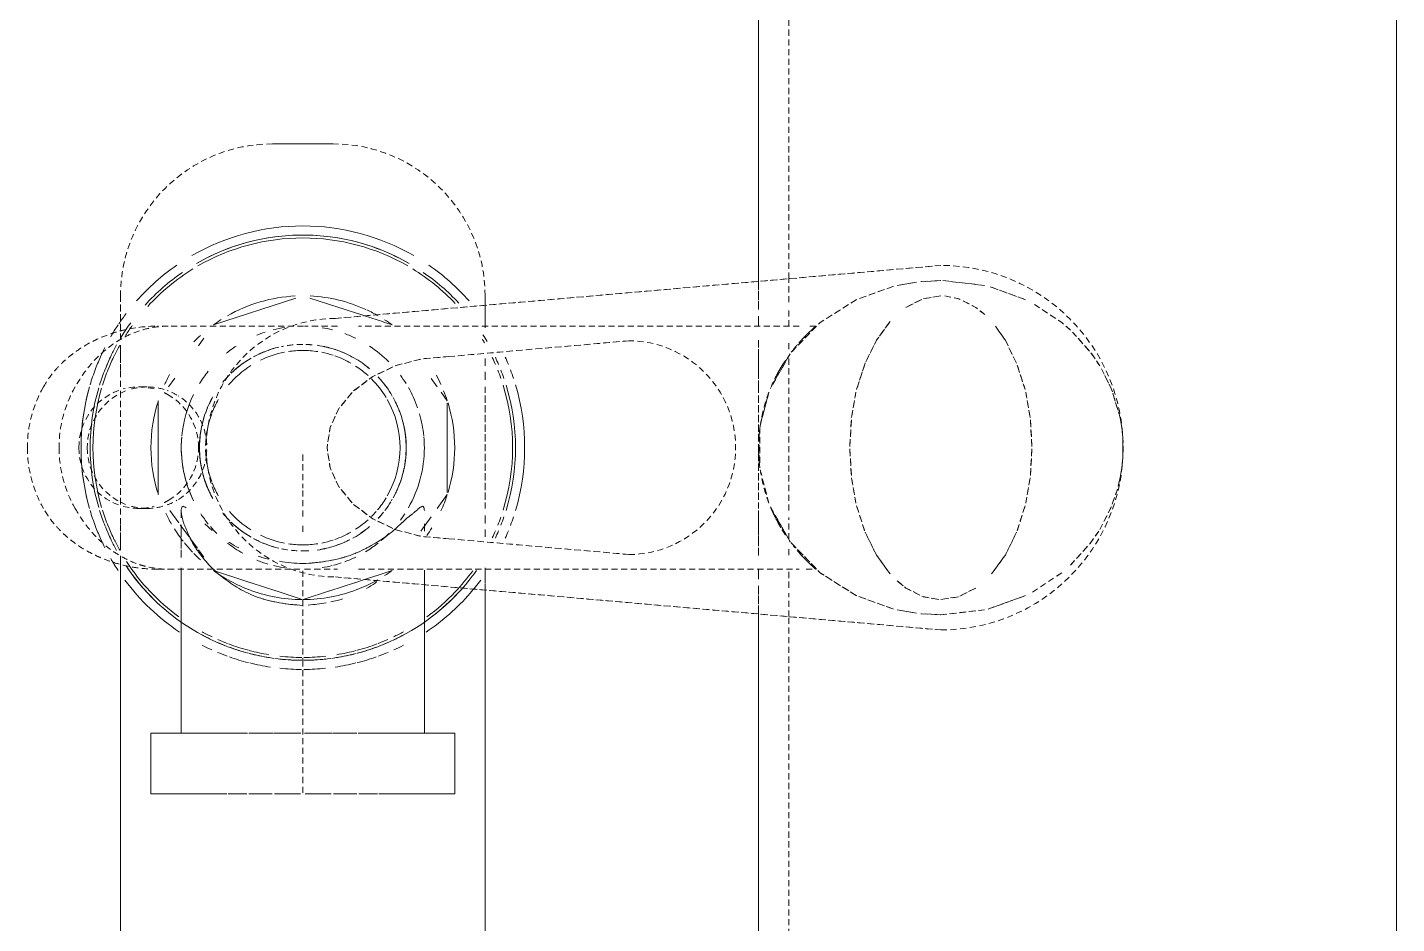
# Model space of a CAD drawing. Header units: millimetres. Extents: x -12447 to 83753, y -46415 to 46712.
# Drawn here: x 41164.7 to 41390, y 15084.3 to 15231.9 of the extents above; entities that cross this region are included whole.
import ezdxf

# ---------------------------------------------------------------- set-up
doc = ezdxf.new("R2010")
doc.units = ezdxf.units.MM
doc.linetypes.add('200_ШТРИХ_ш1п0_6_', pattern=[1.6, 1, -0.6])
doc.layers.add('Сантехника', color=7, linetype='Continuous', lineweight=18)
doc.layers.add('Стены внутренние', color=7, linetype='Continuous', lineweight=18)

# ---------------------------------------------------------------- blocks, each defined once
blk = doc.blocks.new('ADSK_Умывальник с 3 смесителемями - Умывальник 2-6172343-План полов 1-го этажа')
at = {"layer": 'Сантехника', "color": 253, "linetype": '200_ШТРИХ_ш1п0_6_', "true_color": 0xa3a3a3}
for p, q in [((-1112.5, 0), (1112.5, 0)), ((-490.43, -61.14), (-486.29, -62.46)), ((-520.01, -66.01), (-517.68, -64.39)), ((-486.29, -87.54), (-490.43, -88.86)), ((-523.96, -100), (-527.81, -100)), ((-520, -100), (-523.05, -100)), ((-476.95, -100), (-480, -100)), ((-472.19, -100), (-476.04, -100)), ((-522.75, -105), (-527.38, -105)), ((-527.38, -105), (-522.75, -105)), ((-520, -105), (-521.66, -105)), ((-521.66, -105), (-520, -105)), ((-517.72, -105), (-516.47, -105)), ((-516.22, -105), (-514.48, -105)), ((-514.41, -105), (-512.4, -105)), ((-512.32, -105), (-510.05, -105)), ((-510, -105), (-490, -105)), ((-489.66, -105), (-487.67, -105)), ((-487.61, -105), (-485.59, -105)), ((-485.51, -105), (-483.78, -105)), ((-483.53, -105), (-482.28, -105)), ((-478.34, -105), (-480, -105)), ((-480, -105), (-478.34, -105)), ((-472.62, -105), (-477.25, -105)), ((-477.25, -105), (-472.62, -105)), ((-525, -150), (-523.44, -150)), ((-476.56, -150), (-23.44, -150)), ((-550, -185), (-550, -175)), ((-517.78, -210), (-525, -210)), ((-17.78, -210), (-482.22, -210))]:
    blk.add_line(p, q, dxfattribs=at)
at = {"layer": 'Сантехника', "color": 9, "linetype": '200_ШТРИХ_ш1п0_6_', "true_color": 0xc7c7c7}
for p, q in [((-486.29, -62.46), (-490.43, -61.14)), ((-490.43, -88.86), (-486.29, -87.54)), ((-516.2, -100), (-517.7, -100)), ((-489.66, -100), (-515.08, -100)), ((-484.92, -100), (-488.5, -100)), ((-482.3, -100), (-483.8, -100)), ((-516.47, -105), (-517.72, -105)), ((-517.72, -105), (-516.47, -105)), ((-514.48, -105), (-516.22, -105)), ((-516.22, -105), (-514.48, -105)), ((-512.4, -105), (-514.41, -105)), ((-514.41, -105), (-512.4, -105)), ((-510.05, -105), (-512.32, -105)), ((-512.32, -105), (-510.05, -105)), ((-490, -105), (-510, -105)), ((-510, -105), (-490, -105)), ((-487.67, -105), (-489.66, -105)), ((-489.66, -105), (-487.67, -105)), ((-485.59, -105), (-487.61, -105)), ((-487.61, -105), (-485.59, -105)), ((-483.78, -105), (-485.51, -105)), ((-485.51, -105), (-483.78, -105)), ((-482.28, -105), (-483.53, -105)), ((-483.53, -105), (-482.28, -105)), ((-523.44, -150), (-519.75, -150)), ((-514.67, -150), (-513.49, -150)), ((-512.49, -150), (-511.14, -150)), ((-510, -150), (-490, -150)), ((-488.86, -150), (-487.51, -150)), ((-486.51, -150), (-485.33, -150)), ((-480.25, -150), (-476.56, -150)), ((-515.02, -210), (-516.85, -210)), ((-512.72, -210), (-514.96, -210)), ((-510, -210), (-512.6, -210)), ((-490.66, -210), (-509.33, -210)), ((-487.4, -210), (-490, -210)), ((-485.04, -210), (-487.28, -210)), ((-483.15, -210), (-484.98, -210))]:
    blk.add_line(p, q, dxfattribs=at)
at = {"layer": 'Сантехника', "color": 251, "linetype": '200_ШТРИХ_ш1п0_6_', "true_color": 0x666666}
for p, q in [((-527.81, -100), (-1057.5, -100)), ((-27.81, -100), (-472.19, -100)), ((-527.38, -105), (-1052.5, -105)), ((-1052.5, -105), (-527.38, -105)), ((-527.38, -105), (-522.75, -105)), ((-521.66, -105), (-520, -105)), ((-480, -105), (-478.34, -105)), ((-477.25, -105), (-472.62, -105)), ((-27.38, -105), (-472.62, -105)), ((-472.62, -105), (-27.38, -105)), ((-519.75, -150), (-523.44, -150)), ((-513.49, -150), (-514.67, -150)), ((-511.14, -150), (-512.49, -150)), ((-490, -150), (-510, -150)), ((-487.51, -150), (-488.86, -150)), ((-485.33, -150), (-486.51, -150)), ((-476.56, -150), (-480.25, -150)), ((-516.85, -210), (-515.02, -210)), ((-514.96, -210), (-512.72, -210)), ((-512.6, -210), (-510, -210)), ((-509.33, -210), (-490.66, -210)), ((-490, -210), (-487.4, -210)), ((-487.28, -210), (-485.04, -210)), ((-484.98, -210), (-483.15, -210))]:
    blk.add_line(p, q, dxfattribs=at)
at = {"layer": 'Сантехника', "linetype": '200_ШТРИХ_ш1п0_6_'}
for p, q in [((-1052.5, -105), (-527.38, -105)), ((-472.62, -105), (-27.38, -105)), ((-523.44, -150), (-525, -150)), ((-23.44, -150), (-476.56, -150)), ((-550, -175), (-550, -185)), ((-525, -210), (-517.78, -210)), ((-482.22, -210), (-17.78, -210))]:
    blk.add_line(p, q, dxfattribs=at)
at = {"layer": 'Сантехника', "color": 254, "linetype": '200_ШТРИХ_ш1п0_6_', "true_color": 0xdddddd}
for p, q in [((-498.86, -180), (-493.33, -180)), ((-492.95, -180), (-490.23, -180)), ((-489.66, -180), (-488.13, -180)), ((-487.16, -180), (-485.78, -180)), ((-465, -180), (-443, -180))]:
    blk.add_line(p, q, dxfattribs=at)
at = {"layer": 'Сантехника', "color": 7, "linetype": '200_ШТРИХ_ш1п0_6_', "true_color": 0xf2f2f2}
blk.add_line((-479.74, -180), (-465, -180), dxfattribs=at)
at = {"layer": 'Сантехника', "color": 253, "linetype": '200_ШТРИХ_ш1п0_6_', "true_color": 0xa3a3a3, "flags": 128}
for points in [[(-509.12, -61.03), (-504.88, -60.29), (-500, -60), (-495.12, -60.29), (-490.88, -61.03)], [(-517.68, -64.39), (-513.89, -62.53), (-509.57, -61.14)], [(-486.11, -62.53), (-482.32, -64.39), (-479.21, -66.67)], [(-524.97, -74.32), (-524.52, -72.07), (-523.1, -69.26), (-521.92, -67.79)], [(-476.9, -69.26), (-475.48, -72.07), (-475, -75)], [(-523.1, -80.74), (-524.52, -77.93), (-525, -75)], [(-475.01, -75.34), (-475.48, -77.93), (-476.9, -80.74), (-478.08, -82.21)], [(-509.57, -88.86), (-513.89, -87.47), (-517.68, -85.61), (-520.79, -83.33)], [(-479.21, -83.33), (-482.32, -85.61), (-486.11, -87.47)], [(-490.88, -88.97), (-495.12, -89.71), (-500, -90), (-504.88, -89.71), (-509.12, -88.97)]]:
    blk.add_lwpolyline(points, dxfattribs=at)
at = {"layer": 'Сантехника', "color": 9, "linetype": '200_ШТРИХ_ш1п0_6_', "true_color": 0xc7c7c7, "flags": 128}
for points in [[(-490.88, -61.03), (-495.12, -60.29), (-500, -60), (-504.88, -60.29), (-509.12, -61.03)], [(-509.57, -61.14), (-513.89, -62.53), (-517.68, -64.39), (-520.01, -66.01)], [(-479.21, -66.67), (-482.32, -64.39), (-486.11, -62.53)], [(-521.92, -67.79), (-523.1, -69.26), (-524.52, -72.07), (-524.97, -74.32)], [(-475, -75), (-475.48, -72.07), (-476.9, -69.26)], [(-525, -75), (-524.52, -77.93), (-523.1, -80.74)], [(-478.08, -82.21), (-476.9, -80.74), (-475.48, -77.93), (-475.01, -75.34)], [(-520.79, -83.33), (-517.68, -85.61), (-513.89, -87.47), (-509.57, -88.86)], [(-486.11, -87.47), (-482.32, -85.61), (-479.21, -83.33)], [(-509.12, -88.97), (-504.88, -89.71), (-500, -90), (-495.12, -89.71), (-490.88, -88.97)]]:
    blk.add_lwpolyline(points, dxfattribs=at)
at = {"layer": 'Сантехника', "color": 253, "linetype": '200_ШТРИХ_ш1п0_6_', "true_color": 0xa3a3a3}
for centre, radius, start, end in [((-525, -175), 25, 90, 180), ((-500, -180), 17, 108.0616, 117.1547), ((-500, -180), 17, 90, 105), ((-500, -180), 17, 75, 90), ((-500, -180), 17, 62.8346, 71.9223), ((-500, -180), 17, 120, 133.0871), ((-500, -180), 17, 53.6094, 60), ((-500, -180), 17, 46.9116, 52.1709), ((-500, -180), 17, 140.7302, 145.9371), ((-500, -180), 17, 34.0554, 39.2393), ((-500, -180), 17, 150.6816, 161.7644), ((-500, -180), 17, 18.2269, 29.3088), ((-500, -180), 17, 165, 170.2821), ((-500, -180), 17, 9.7114, 15), ((-500, -180), 17, 174.8789, 180), ((-500, -180), 17, 180, 191.8653), ((-500, -180), 17, 348.1317, 360), ((-500, -180), 17, 0, 5.1183), ((-500, -180), 17, 196.242, 208.4737), ((-500, -180), 17, 331.5326, 343.7639), ((-525, -185), 25, 180, 270), ((-500, -180), 17, 211.7093, 221.5239), ((-500, -180), 17, 318.4819, 328.2898), ((-500, -180), 17, 225, 230.8734), ((-500, -180), 17, 309.1266, 315), ((-500, -180), 17, 241.8489, 255), ((-500, -180), 17, 255, 298.1574)]:
    blk.add_arc(centre, radius, start, end, dxfattribs=at)
at = {"layer": 'Сантехника', "linetype": '200_ШТРИХ_ш1п0_6_'}
for centre, start, end in [((-525, -175), 90, 180), ((-525, -185), 180, 270)]:
    blk.add_arc(centre, 25, start, end, dxfattribs=at)
at = {"layer": 'Сантехника', "color": 251, "linetype": '200_ШТРИХ_ш1п0_6_', "true_color": 0x666666}
for start, end in [(108.0616, 117.1547), (75, 105), (62.8346, 71.9223), (120, 133.0871), (53.6094, 60), (46.9116, 52.1709), (241.8489, 298.1574)]:
    blk.add_arc((-500, -180), 17, start, end, dxfattribs=at)
at = {"layer": 'Сантехника', "color": 9, "linetype": '200_ШТРИХ_ш1п0_6_', "true_color": 0xc7c7c7}
for start, end in [(140.7302, 145.9371), (34.0554, 39.2393), (150.6816, 161.7644), (18.2269, 29.3088), (165, 170.2821), (9.7114, 15), (174.8789, 180), (180, 191.8653), (348.1317, 360), (0, 5.1183), (196.242, 208.4737), (331.5326, 343.7639), (211.7093, 221.5239), (318.4819, 328.2898), (225, 230.8734), (309.1266, 315)]:
    blk.add_arc((-500, -180), 17, start, end, dxfattribs=at)
blk = doc.blocks.new('Влж_Сифон бутылочный - Сифон для умывальника-V37-План полов 1-го этажа')
at = {"layer": 'Сантехника', "color": 251, "lineweight": 9, "true_color": 0x666666}
for p, q in [((57, 25), (47, 25)), ((47, 14.73), (47, 25)), ((57, 14.73), (57, 25)), ((47, 20), (27.81, 20)), ((47, 12.47), (47, 14.69)), ((57, 12.53), (57, 14.69)), ((47, 9.13), (47, 12.29)), ((57, 9.2), (57, 12.29)), ((-24.62, 1.16), (-21.74, 10.02)), ((21.7, 10.15), (22.22, 8.56)), ((22.24, 8.5), (23.55, 4.46)), ((47, 4.96), (47, 8.89)), ((57, 5.05), (57, 8.89)), ((47, 0.3), (47, 4.68)), ((57, 0.4), (57, 4.68)), ((23.57, 4.4), (24.98, 0.08)), ((-20.23, -14.69), (-24.62, -1.16)), ((24.98, -0.08), (23.57, -4.4)), ((47, -4.68), (47, -0.3)), ((57, -4.68), (57, -0.4)), ((23.55, -4.46), (22.24, -8.5)), ((47, -8.89), (47, -4.96)), ((57, -8.89), (57, -5.05)), ((22.22, -8.56), (21.09, -12.02)), ((47, -12.29), (47, -9.13)), ((57, -12.29), (57, -9.2)), ((21.08, -12.07), (20.23, -14.69)), ((47, -14.69), (47, -12.47)), ((57, -14.69), (57, -12.53)), ((47, -25), (47, -14.73)), ((57, -25), (57, -14.73)), ((27.81, -20), (47, -20)), ((47, -25), (57, -25))]:
    blk.add_line(p, q, dxfattribs=at)
at = {"layer": 'Сантехника', "color": 253, "lineweight": 9, "true_color": 0xa3a3a3}
for p, q in [((-9.12, 22.76), (-7.73, 23.78)), ((-7.34, 23.78), (7.35, 23.78)), ((7.73, 23.78), (10, 22.12)), ((47, 20.97), (47, 23.78)), ((57, 14.73), (57, 23.78)), ((-11.36, 21.14), (-10, 22.12)), ((11.36, 21.14), (13.75, 19.4)), ((27.81, 20), (22.56, 20)), ((47, 19.62), (47, 15.2)), ((-20.68, 13.3), (-20.23, 14.69)), ((20.23, 14.69), (21.08, 12.07)), ((47, 14.14), (47, 12.55)), ((57, 12.53), (57, 14.69)), ((-21.7, 10.15), (-20.69, 13.26)), ((21.09, 12.02), (21.7, 10.15)), ((47, 12.38), (47, 9.33)), ((57, 9.2), (57, 12.29)), ((47, 7.65), (47, 5.13)), ((57, 5.05), (57, 7.73)), ((47, 4.84), (47, 0.31)), ((57, 0.4), (57, 4.68)), ((47, -0.31), (47, -4.84)), ((57, -4.68), (57, -0.4)), ((47, -5.13), (47, -7.65)), ((57, -8.89), (57, -5.05)), ((47, -9.33), (47, -12.38)), ((57, -12.29), (57, -9.29)), ((47, -12.55), (47, -14.14)), ((57, -14.69), (57, -12.53)), ((47, -15.2), (47, -19.62)), ((57, -23.78), (57, -14.73)), ((-16.79, -17.19), (-18.03, -16.29)), ((16.56, -17.35), (14.96, -18.52)), ((18.03, -16.29), (16.79, -17.19)), ((14.68, -18.72), (12.68, -20.18)), ((19.77, -20), (27.81, -20)), ((-10, -22.12), (-11.45, -21.07)), ((12.37, -20.4), (10.34, -21.88)), ((47, -23.78), (47, -20.97)), ((7.73, -23.78), (-7.73, -23.78))]:
    blk.add_line(p, q, dxfattribs=at)
at = {"layer": 'Сантехника', "color": 9, "lineweight": 9, "true_color": 0xc7c7c7}
for p, q in [((13.73, 20), (12.53, 20)), ((22.56, 20), (20.16, 20)), ((47, 19.62), (47, 16.63)), ((47, 15.94), (47, 19.49)), ((47, 12.47), (47, 14.21)), ((47, 14.14), (47, 12.55)), ((47, 12.38), (47, 9.33)), ((47, 9.13), (47, 12.29)), ((47, 7.65), (47, 5.13)), ((47, 4.96), (47, 7.44)), ((47, 3.9), (47, 0.31)), ((47, 0.3), (47, 3.76)), ((47, -3.76), (47, -0.3)), ((47, -0.31), (47, -3.9)), ((47, -7.44), (47, -4.96)), ((47, -5.13), (47, -7.65)), ((47, -12.29), (47, -9.13)), ((47, -9.33), (47, -12.38)), ((47, -14.21), (47, -12.47)), ((47, -12.55), (47, -14.14)), ((47, -19.49), (47, -15.94)), ((47, -16.63), (47, -19.62)), ((10.36, -20), (11.55, -20)), ((12.68, -20), (14.71, -20)), ((14.97, -20), (16.62, -20)), ((16.81, -20), (18.1, -20))]:
    blk.add_line(p, q, dxfattribs=at)
at = {"layer": 'Сантехника', "color": 253, "lineweight": 9, "true_color": 0xa3a3a3}
for radius, start, end in [(36.5, 73.5616, 106.4384), (36.5, 112.0557, 114.0955), (36.5, 108.1765, 110.5148), (35, 72.8571, 107.1429), (36.5, 69.4818, 71.8232), (36.5, 65.9019, 67.9411), (35, 113.0643, 115.1432), (35, 109.0184, 111.4037), (35, 68.5928, 70.9812), (35, 64.8541, 66.9325), (36.5, 131.4243, 145.3673), (35, 47.154, 54.7247), (36.5, 48.9959, 53.3144), (36.5, 33.754, 48.9959), (34.53, 133.4523, 148.4199), (35, 132.846, 145.5404), (34.53, 36.2731, 46.5477), (35, 20.7977, 47.154), (36.5, 150, 180), (35, 150, 180), (34.53, 150, 180), (16, 60.3487, 119.6513), (16, 60.3487, 119.6513), (36.5, 24.2013, 26.9715), (16, 121.1091, 135), (16, 121.1091, 135), (16, 50.2252, 58.8797), (16, 50.2252, 58.8797), (36.5, 19.9568, 22.6507), (16, 45, 48.8822), (16, 45, 48.8822), (35, 14.8005, 20.6071), (36.5, 14.2106, 19.3296), (25, 155.4535, 177.1698), (25, 20.9606, 24.8684), (25, 10.932, 20.8239), (35, 7.803, 14.5714), (36.5, 8.3734, 13.8621), (25, 0.1843, 10.7793), (35, 0.2903, 7.5427), (36.5, 0.3015, 5.908), (36.5, 180, 210), (35, 180, 210), (34.53, 180, 210), (25, 182.8302, 209.7753), (25, 349.2207, 359.8157), (35, 352.4573, 359.7097), (36.5, 354.092, 359.6985), (25, 339.1761, 349.068), (35, 345.4286, 352.197), (36.5, 346.1379, 351.6266), (25, 330.5505, 339.0394), (35, 339.3929, 345.1995), (36.5, 340.6704, 345.7894), (25, 212.4787, 216), (35, 303.7838, 339.2023), (25, 324, 330.2247), (36.5, 337.3493, 340.0432), (36.5, 333.0285, 335.7987), (34.53, 211.5801, 227.6532), (35, 214.4596, 227.8817), (36.5, 214.6327, 228.5757), (34.53, 302.8286, 323.7269), (36.5, 306.6856, 326.246), (36.5, 232.7698, 236.0533), (35, 233.9991, 238.7883), (34.53, 234.4037, 237.629), (36.5, 236.3849, 240), (35, 241.0975, 244.2364), (35, 244.3208, 248.188), (35, 291.813, 295.6796), (35, 295.764, 298.9027), (36.5, 300, 303.6151), (36.5, 243.1785, 245.2808), (36.5, 245.3162, 249.0751), (35, 248.3307, 252.8571), (35, 253.6252, 286.3755), (35, 287.1429, 291.6701), (36.5, 290.9258, 294.6841), (36.5, 294.7195, 296.8215), (36.5, 249.1617, 253.5616), (36.5, 254.0839, 285.9165), (36.5, 286.4384, 290.8391)]:
    blk.add_arc((0, 0), radius, start, end, dxfattribs=at)
at = {"layer": 'Сантехника', "color": 9, "lineweight": 9, "true_color": 0xc7c7c7}
for radius, start, end in [(36.5, 73.5616, 106.4384), (36.5, 112.0557, 114.0955), (36.5, 108.1765, 110.5148), (35, 72.8571, 107.1429), (34.53, 72.6252, 107.3748), (36.5, 69.4818, 71.8232), (36.5, 65.9019, 67.9411), (35, 113.0643, 115.1432), (34.53, 113.3963, 115.4881), (35, 109.0184, 111.4037), (34.53, 109.2955, 111.6963), (35, 68.5928, 70.9812), (34.53, 68.3002, 70.7041), (35, 64.8541, 66.9325), (34.53, 64.5092, 66.6005), (35, 120, 122.094), (35, 47.154, 54.7247), (34.53, 46.5477, 54.0973), (36.5, 48.9959, 53.3144), (35, 132.846, 145.5404), (25, 72.8818, 107.1103), (35, 37.4296, 47.154), (25, 114.5508, 118.4638), (25, 108, 112.0291), (25, 65.4492, 72), (25, 54.652, 58.1626), (20, 109.2082, 119.6513), (20, 95.6188, 106.1471), (20, 90, 95.1232), (20, 60.3487, 90), (35, 150, 171.9268), (20, 121.8198, 126.5994), (17.02, 60.9104, 119.0789), (20, 53.3997, 57.1058), (34.53, 25.5799, 28.6944), (36.5, 24.2013, 26.9715), (25, 144, 147.4115), (17.02, 121.5327, 133.2846), (17.02, 52.6059, 58.4673), (25, 32.5989, 36), (34.53, 21.0745, 23.8542), (36.5, 19.9568, 22.6507), (25, 150.2247, 155.1316), (17.02, 46.7143, 51.3433), (25, 24.8684, 29.4495), (34.53, 15.0273, 20.7259), (36.5, 14.2106, 19.3296), (16, 137.8936, 147.0975), (16, 137.8936, 147.0975), (16, 32.8879, 42.1033), (16, 32.8879, 42.1033), (16, 150.3487, 160.741), (16, 150.3487, 160.741), (16, 19.2422, 29.6513), (16, 19.2422, 29.6513), (34.53, 9.3157, 14.7685), (36.5, 8.3734, 13.8621), (35, 172.5704, 180), (16, 161.854, 168.7809), (16, 161.854, 168.7809), (16, 11.2099, 18.134), (16, 11.2099, 18.134), (16, 171.0276, 180), (16, 171.0276, 180), (16, 360, 8.9671), (16, 360, 8.9671), (34.53, 0.2865, 6.2621), (36.5, 0.3015, 5.908), (35, 180, 187.4296), (16, 180, 188.4979), (16, 180, 188.4979), (16, 351.4972, 360), (16, 351.4972, 360), (34.53, 353.7379, 359.7135), (36.5, 354.092, 359.6985), (16, 190.9075, 205.8051), (16, 190.9075, 205.8051), (16, 334.1893, 349.1003), (16, 334.1893, 349.1003), (35, 188.0732, 210), (34.53, 345.2315, 350.6843), (36.5, 346.1379, 351.6266), (16, 212.3097, 229.7335), (16, 212.3097, 229.7335), (16, 311.1178, 327.7011), (16, 311.1178, 327.7011), (34.53, 339.2741, 344.9727), (36.5, 340.6704, 345.7894), (20, 213.3119, 219.0273), (20, 321.75, 330.3487), (34.53, 336.1458, 338.9255), (36.5, 337.3493, 340.0432), (20, 231.0682, 238.1802), (16, 240.3487, 248.7014), (16, 240.3487, 248.7014), (16, 249.5802, 268.6472), (16, 249.5802, 268.6472), (16, 271.3528, 290.4182), (16, 271.3528, 290.4182), (16, 291.2968, 299.6513), (16, 291.2968, 299.6513), (20, 302.8942, 308.9332), (20, 310.5422, 315), (34.53, 331.3056, 334.4201), (36.5, 333.0285, 335.7987), (25, 222.3354, 225.8863), (20, 244.0817, 264.3812), (17.02, 258.75, 281.25), (20, 270, 295.9234), (25, 314.1146, 317.6652), (35, 214.4596, 227.8817), (20, 264.8768, 270), (25, 302.2736, 308.0298), (25, 308.8259, 313.4568), (25, 241.2684, 245.4492), (25, 295.5232, 300.1774), (35, 303.7838, 322.5704), (25, 252, 288), (35, 233.9991, 238.7883), (35, 241.0975, 244.2364), (34.53, 240.7247, 243.8926), (35, 244.3208, 248.188), (34.53, 243.9932, 247.896), (34.53, 292.105, 296.0073), (35, 291.813, 295.6796), (34.53, 296.1078, 299.2755), (35, 295.764, 298.9027), (36.5, 243.1785, 245.2808), (36.5, 245.3162, 249.0751), (35, 248.3307, 252.8571), (34.53, 248.0572, 252.6252), (35, 253.6252, 286.3755), (34.53, 253.4742, 286.5265), (34.53, 287.3748, 291.9437), (35, 287.1429, 291.6701), (36.5, 290.9258, 294.6841), (36.5, 294.7195, 296.8215), (36.5, 249.1617, 253.5616), (36.5, 254.0839, 270), (36.5, 270, 285.9165), (36.5, 286.4384, 290.8391)]:
    blk.add_arc((0, 0), radius, start, end, dxfattribs=at)
at = {"layer": 'Сантехника', "color": 254, "lineweight": 9, "true_color": 0xdddddd}
for radius, start, end in [(35, 72.8571, 107.1429), (35, 113.0643, 115.1432), (35, 109.0184, 111.4037), (35, 68.5928, 70.9812), (35, 64.8541, 66.9325), (35, 120, 122.094), (34.53, 120, 121.1621), (35, 47.154, 54.7247), (20, 109.2082, 119.6513), (20, 95.6188, 106.1471), (20, 90, 95.1232), (20, 60.3487, 90), (20, 121.8198, 126.5994), (20, 53.3997, 57.1058), (35, 25.2385, 28.2677), (20, 135, 146.6881), (20, 40.1331, 45), (35, 20.7977, 23.5561), (20, 31.0774, 38.25), (35, 15, 20.3801), (17.02, 139.7865, 150.3487), (17.02, 29.6513, 40.1993), (20, 154.1479, 159.7706), (17.02, 153.1671, 166.0953), (17.02, 13.8925, 26.8209), (20, 20.2275, 25.8473), (35, 9.0823, 14.5714), (20, 165.9004, 170.8994), (20, 14.6474, 18.3852), (20, 9.099, 14.0005), (17.02, 166.5327, 171.9307), (17.02, 8.0611, 13.4673), (35, 0.2903, 6.1744), (35, 353.8256, 359.7097), (20, 188.4945, 194.0996), (17.02, 193.4673, 208.2271), (17.02, 331.7694, 346.5327), (20, 345.9995, 351.5067), (20, 198.106, 202.2603), (20, 337.7397, 343.2267), (35, 345.4286, 350.9177), (17.02, 210.0231, 223.8856), (17.02, 316.1179, 329.9746), (35, 339.6199, 345.1995), (20, 213.3119, 219.0273), (20, 321.75, 330.3487), (17.02, 225.5256, 230.7911), (17.02, 309.2084, 314.4744), (35, 336.4439, 339.2023), (20, 231.0682, 238.1802), (17.02, 240.4977, 247.5), (17.02, 290.425, 299.5091), (20, 302.8942, 308.9332), (20, 310.5422, 315), (35, 331.7323, 334.7615), (20, 244.0817, 264.3812), (17.02, 249.8245, 255.2475), (20, 264.8768, 295.9234), (17.02, 284.7525, 290.1751), (35, 241.0975, 244.2364), (35, 244.3208, 247.4296), (35, 292.5704, 295.6796), (35, 295.764, 298.9027), (35, 248.3307, 252.8571), (35, 253.6252, 286.3755), (35, 287.1429, 291.6701)]:
    blk.add_arc((0, 0), radius, start, end, dxfattribs=at)
at = {"layer": 'Сантехника', "color": 7, "lineweight": 9, "true_color": 0xf2f2f2}
blk.add_arc((0, 0), 35, 120, 122.094, dxfattribs=at)
at = {"layer": 'Сантехника', "color": 251, "lineweight": 9, "true_color": 0x666666}
for radius, start, end in [(36.5, 131.4243, 145.3673), (36.5, 33.754, 48.9959), (35, 132.846, 145.5404), (35, 20.7977, 47.154), (36.5, 150, 180), (35, 150, 180), (35, 14.8005, 20.6071), (35, 7.803, 14.5714), (35, 0.2903, 7.5427), (36.5, 180, 210), (35, 180, 210), (35, 352.4573, 359.7097), (35, 345.4286, 352.197), (35, 339.3929, 345.1995), (35, 303.7838, 339.2023), (35, 214.4596, 227.8817), (36.5, 214.6327, 228.5757), (36.5, 306.6856, 326.246), (36.5, 232.7698, 236.0533), (35, 233.9991, 238.7883), (36.5, 236.3849, 240), (36.5, 300, 303.6151)]:
    blk.add_arc((0, 0), radius, start, end, dxfattribs=at)
at = {"layer": 'Сантехника', "color": 254, "lineweight": 9, "true_color": 0xeaeaea}
for start, end in [(135, 146.6881), (40.1331, 45), (31.0774, 38.25), (154.1479, 159.7706), (20.2275, 25.8473), (165.9004, 170.8994), (14.6474, 18.3852), (9.099, 14.0005), (188.4945, 194.0996), (345.9995, 351.5067), (198.106, 202.2603), (337.7397, 343.2267)]:
    blk.add_arc((0, 0), 20, start, end, dxfattribs=at)
at = {"layer": 'Сантехника', "color": 254, "lineweight": 9, "true_color": 0xdddddd}
for points, knots in [([(10.33, 20), (10.23, 20), (9.93, 19.98), (9.6, 19.86), (9.66, 19.58), (9.83, 19.32), (9.91, 19.22)], [0.51644003, 0.51644003, 0.51644003, 0.51644003, 0.52777778, 0.55555556, 0.58333333, 0.60041005, 0.60041005, 0.60041005, 0.60041005]), ([(14.85, 13.32), (14.92, 13.21), (15.06, 13), (15.3, 12.62), (15.47, 12.34), (15.57, 12.18)], [0.77777778, 0.77777778, 0.77777778, 0.77777778, 0.78472222, 0.79166667, 0.80164248, 0.80164248, 0.80164248, 0.80164248]), ([(16.03, 11.39), (16.19, 11.11), (16.45, 10.66), (16.69, 10.19), (16.78, 10.01)], [0.81722618, 0.81722618, 0.81722618, 0.81722618, 0.83333333, 0.84317689, 0.84317689, 0.84317689, 0.84317689]), ([(17.86, 7.36), (17.95, 7.08), (18.06, 6.71), (18.16, 6.34), (18.18, 6.26)], [0.88888889, 0.88888889, 0.88888889, 0.88888889, 0.90277778, 0.90665948, 0.90665948, 0.90665948, 0.90665948]), ([(18.22, 6.09), (18.26, 5.94), (18.38, 5.43), (18.49, 4.91), (18.56, 4.54)], [0.90928926, 0.90928926, 0.90928926, 0.90928926, 0.91666667, 0.93334285, 0.93334285, 0.93334285, 0.93334285]), ([(14.88, -18.54), (15.23, -18.37), (15.78, -18.07), (16.32, -17.74), (16.51, -17.62)], [0.61366787, 0.61366787, 0.61366787, 0.61366787, 0.63888889, 0.65277778, 0.65277778, 0.65277778, 0.65277778]), ([(9.91, -19.22), (9.83, -19.32), (9.66, -19.58), (9.6, -19.86), (9.93, -19.98), (10.23, -20), (10.33, -20)], [0.39958995, 0.39958995, 0.39958995, 0.39958995, 0.41666667, 0.44444444, 0.47222222, 0.48355997, 0.48355997, 0.48355997, 0.48355997]), ([(12.65, -19.52), (12.72, -19.49), (12.88, -19.43), (13.21, -19.3), (13.65, -19.11), (14.01, -18.95), (14.2, -18.86)], [0.55555556, 0.55555556, 0.55555556, 0.55555556, 0.5625, 0.56944444, 0.58333333, 0.59722222, 0.59722222, 0.59722222, 0.59722222])]:
    blk.add_open_spline(points, degree=3, knots=knots, dxfattribs=at)
at = {"layer": 'Сантехника', "color": 9, "lineweight": 9, "true_color": 0xc7c7c7}
for points, knots in [([(10.36, 20), (10.25, 20), (9.93, 19.98), (9.6, 19.86), (9.66, 19.54), (9.99, 19.11), (10.35, 18.69), (10.66, 18.34), (10.93, 18.01), (11.12, 17.77), (11.23, 17.63), (11.31, 17.53), (11.39, 17.42), (11.51, 17.27), (11.73, 17.01), (12.07, 16.63), (12.52, 16.14), (13.15, 15.47), (13.81, 14.74), (14.35, 14.05), (14.65, 13.64), (14.85, 13.32), (15.06, 13), (15.34, 12.55), (15.83, 11.76), (16.52, 10.56), (17.14, 9.28), (17.58, 8.2), (17.87, 7.37), (18.12, 6.51), (18.41, 5.34), (18.83, 3.21), (19.03, 1.3), (19.08, 0)], [0.515005, 0.515005, 0.515005, 0.515005, 0.5277778, 0.5555556, 0.5833333, 0.6111111, 0.625, 0.6388889, 0.6527778, 0.6597222, 0.6631944, 0.6666667, 0.6701389, 0.6736111, 0.6805556, 0.6944444, 0.7083333, 0.7222222, 0.75, 0.7638889, 0.7708333, 0.7777778, 0.7847222, 0.7916667, 0.8055556, 0.8333333, 0.8611111, 0.875, 0.8888889, 0.9027778, 0.9166667, 0.9444444, 1, 1, 1, 1]), ([(11.39, 17.42), (11.42, 17.38), (11.51, 17.27), (11.73, 17.01), (12.04, 16.66), (12.31, 16.37), (12.43, 16.24)], [0.67013889, 0.67013889, 0.67013889, 0.67013889, 0.67361111, 0.68055556, 0.69444444, 0.7053972, 0.7053972, 0.7053972, 0.7053972]), ([(23.17, 10.5), (22.88, 10.99), (22.53, 11.54), (22.16, 12.08), (22.1, 12.16)], [0.16666667, 0.16666667, 0.16666667, 0.16666667, 0.19444444, 0.19970553, 0.19970553, 0.19970553, 0.19970553]), ([(25.38, 4.62), (25.31, 4.96), (25.16, 5.6), (24.99, 6.23), (24.9, 6.52)], [0.06766274, 0.06766274, 0.06766274, 0.06766274, 0.08333333, 0.09752758, 0.09752758, 0.09752758, 0.09752758]), ([(10.33, -20), (10.46, -20), (10.75, -19.99), (11.22, -19.92), (11.69, -19.82), (12.09, -19.71), (12.41, -19.61), (12.65, -19.52), (12.88, -19.43), (13.21, -19.3), (13.65, -19.11), (14.2, -18.87), (14.96, -18.51), (15.74, -18.09), (16.41, -17.69), (16.79, -17.44), (17.06, -17.24), (17.33, -17.04), (17.7, -16.76), (18.35, -16.25), (19.27, -15.46), (20.17, -14.58), (20.85, -13.82), (21.34, -13.21), (21.81, -12.58), (22.43, -11.69), (23.18, -10.51), (24, -8.99), (24.66, -7.37), (25.17, -5.64), (25.69, -3.23), (25.89, -1.31), (25.95, 0)], [0.48356, 0.48356, 0.48356, 0.48356, 0.5, 0.5138889, 0.5277778, 0.5416667, 0.5486111, 0.5555556, 0.5625, 0.5694444, 0.5833333, 0.5972222, 0.6111111, 0.6388889, 0.6527778, 0.6597222, 0.6666667, 0.6736111, 0.6805556, 0.6944444, 0.7222222, 0.75, 0.7638889, 0.7777778, 0.7916667, 0.8055556, 0.8333333, 0.8611111, 0.8888889, 0.9166667, 0.9444444, 1, 1, 1, 1]), ([(24.9, -6.52), (24.99, -6.23), (25.16, -5.6), (25.31, -4.96), (25.38, -4.62)], [0.90247242, 0.90247242, 0.90247242, 0.90247242, 0.91666667, 0.93233726, 0.93233726, 0.93233726, 0.93233726]), ([(16.5, -10.54), (16.24, -11.04), (15.93, -11.58), (15.61, -12.1), (15.58, -12.16)], [0.16666667, 0.16666667, 0.16666667, 0.16666667, 0.19444444, 0.19799189, 0.19799189, 0.19799189, 0.19799189]), ([(22.1, -12.16), (22.16, -12.08), (22.53, -11.54), (22.88, -10.99), (23.17, -10.5)], [0.80029447, 0.80029447, 0.80029447, 0.80029447, 0.80555556, 0.83333333, 0.83333333, 0.83333333, 0.83333333]), ([(13.64, -14.92), (13.43, -15.16), (13.05, -15.58), (12.68, -15.97), (12.52, -16.14)], [0.25927198, 0.25927198, 0.25927198, 0.25927198, 0.27777778, 0.29166667, 0.29166667, 0.29166667, 0.29166667])]:
    blk.add_open_spline(points, degree=3, knots=knots, dxfattribs=at)
at = {"layer": 'Сантехника', "color": 254, "lineweight": 9, "true_color": 0xeaeaea}
for points in [[(18.69, 3.81), (18.82, 3.07), (18.91, 2.32), (18.98, 1.55)], [(19.08, 0), (19.03, -1.3), (18.9, -2.58), (18.69, -3.81)]]:
    blk.add_open_spline(points, degree=3, dxfattribs=at)
at = {"layer": 'Сантехника', "color": 9, "lineweight": 9, "true_color": 0xc7c7c7}
for points in [[(25.9, 0.9), (25.83, 1.9), (25.71, 2.87), (25.54, 3.82)], [(25.54, -3.82), (25.71, -2.87), (25.83, -1.9), (25.9, -0.9)], [(18.33, -5.62), (18.27, -5.92), (18.12, -6.51), (17.95, -7.08), (17.86, -7.36)]]:
    blk.add_open_spline(points, degree=3, dxfattribs=at)
blk = doc.blocks.new('Влж_Смеситель - Смеситель для умывальника-V38-План полов 1-го этажа')
at = {"layer": 'Сантехника', "color": 251, "linetype": '200_ШТРИХ_ш1п0_6_', "true_color": 0x666666}
for p, q in [((1.67, 29.94), (-1.67, 29.94)), ((6.35, 29.19), (4.93, 29.51)), ((23.78, 15.06), (20.58, 19.89)), ((-24.35, 13.94), (-26.47, 8.13)), ((26.56, 7.78), (24.35, 13.94)), ((-26.7, 7.18), (-27.5, 0.34)), ((27.5, 0), (26.7, 7.18)), ((-21.28, -99.62), (-30, 0)), ((-27.5, 0), (-27.33, -3.27)), ((30, 0), (21.28, -99.62)), ((27.33, -3.27), (27.5, 0)), ((-27.25, -4.03), (-26.7, -7.18)), ((26.7, -7.18), (27.25, -4.03)), ((-20, -20.59), (-20, -22.17)), ((20, -22.16), (20, -20.59)), ((-20, -23.32), (-20, -95.81)), ((20, -95.81), (20, -23.32)), ((-15.47, -24.8), (-9.75, -28.05)), ((9.75, -28.05), (15.47, -24.8)), ((-9.14, -28.29), (-3.64, -29.74)), ((3.63, -29.74), (9.13, -28.3)), ((-3.31, -29.78), (3.31, -29.78)), ((-17.59, -51.37), (-15, -80.98)), ((14.99, -80.98), (17.58, -51.37)), ((-20, -99.3), (-20, -104.7)), ((20, -104.71), (20, -99.3)), ((-20, -104.89), (-20, -106.48)), ((20, -106.48), (20, -104.89))]:
    blk.add_line(p, q, dxfattribs=at)
at = {"layer": 'Сантехника', "color": 253, "linetype": '200_ШТРИХ_ш1п0_6_', "true_color": 0xa3a3a3}
for p, q in [((-1.67, 29.94), (1.67, 29.94)), ((4.93, 29.51), (6.35, 29.19)), ((20.58, 19.89), (23.78, 15.06)), ((-26.47, 8.13), (-24.35, 13.94)), ((24.35, 13.94), (26.56, 7.78)), ((-27.5, 0.34), (-26.7, 7.18)), ((26.7, 7.18), (27.5, 0)), ((-27.33, -3.27), (-27.5, 0)), ((27.5, 0), (27.33, -3.27)), ((-26.7, -7.18), (-27.25, -4.03)), ((27.25, -4.03), (26.7, -7.18)), ((-10.01, -27.94), (-15.47, -24.8)), ((15.47, -24.8), (10.36, -27.79)), ((-4.04, -29.67), (-9.14, -28.29)), ((9.13, -28.3), (4.04, -29.67)), ((2.15, -29.91), (-2.15, -29.91)), ((-10, -130.63), (-10, -132.01)), ((10, -132.01), (10, -130.63))]:
    blk.add_line(p, q, dxfattribs=at)
at = {"layer": 'Сантехника', "linetype": '200_ШТРИХ_ш1п0_6_'}
for p, q in [((-30, 0), (-21.28, -99.62)), ((21.28, -99.62), (30, 0)), ((-15, -80.98), (-17.59, -51.37)), ((17.58, -51.37), (14.99, -80.98)), ((-20, -106.48), (-20, -127.16)), ((20, -127.16), (20, -106.48)), ((-20, -127.16), (-20, -128.89)), ((20, -128.89), (20, -127.16))]:
    blk.add_line(p, q, dxfattribs=at)
at = {"layer": 'Сантехника', "color": 9, "linetype": '200_ШТРИХ_ш1п0_6_', "true_color": 0xc7c7c7}
for p, q in [((10.36, -27.79), (9.75, -28.05)), ((-2.15, -29.91), (-3.31, -29.78)), ((3.31, -29.78), (2.15, -29.91))]:
    blk.add_line(p, q, dxfattribs=at)
at = {"layer": 'Сантехника', "color": 251, "linetype": '200_ШТРИХ_ш1п0_6_', "true_color": 0x666666, "flags": 128}
for points in [[(-4.93, 29.51), (-9.75, 28.05), (-12.97, 26.45)], [(-4.93, 29.51), (-3.31, 29.78), (-1.67, 29.94)], [(1.67, 29.94), (3.31, 29.78), (4.93, 29.51)], [(13.46, 26.16), (9.75, 28.05), (6.83, 29.06)], [(-13.46, 26.16), (-15.62, 24.69), (-19.03, 21.66)], [(19.33, 21.34), (15.62, 24.69), (13.76, 25.97)], [(-19.33, 21.34), (-20.58, 19.89), (-23.59, 15.41)], [(-26.56, -7.79), (-24.35, -13.94), (-20.58, -19.89), (-15.62, -24.69)], [(15.62, -24.69), (20.58, -19.89), (24.35, -13.94), (26.56, -7.78)], [(-15, -80.98), (-14.62, -85.44), (-13.51, -89.67), (-11.73, -93.47), (-9.35, -96.64), (-6.51, -99.03), (-3.34, -100.51), (0, -101.02), (3.33, -100.51), (6.5, -99.03), (9.35, -96.64), (11.72, -93.47), (13.51, -89.67), (14.62, -85.44), (14.99, -80.98)]]:
    blk.add_lwpolyline(points, dxfattribs=at)
at = {"layer": 'Сантехника', "color": 253, "linetype": '200_ШТРИХ_ш1п0_6_', "true_color": 0xa3a3a3, "flags": 128}
for points in [[(-12.97, 26.45), (-9.75, 28.05), (-4.93, 29.51)], [(6.83, 29.06), (9.75, 28.05), (13.46, 26.16)], [(-19.03, 21.66), (-15.62, 24.69), (-13.46, 26.16)], [(13.76, 25.97), (15.62, 24.69), (19.33, 21.34)], [(-23.59, 15.41), (-20.58, 19.89), (-19.33, 21.34)], [(-15.73, -24.61), (-20.58, -19.89), (-24.35, -13.94), (-26.56, -7.79)], [(26.56, -7.78), (24.35, -13.94), (20.58, -19.89), (15.73, -24.6)]]:
    blk.add_lwpolyline(points, dxfattribs=at)
at = {"layer": 'Сантехника', "linetype": '200_ШТРИХ_ш1п0_6_', "flags": 128}
for points in [[(-1.67, 29.94), (-3.31, 29.78), (-4.93, 29.51)], [(4.93, 29.51), (3.31, 29.78), (1.67, 29.94)], [(14.99, -80.98), (14.62, -85.44), (13.51, -89.67), (11.72, -93.47), (9.35, -96.64), (6.5, -99.03), (3.33, -100.51), (0, -101.02), (-3.34, -100.51), (-6.51, -99.03), (-9.35, -96.64), (-11.73, -93.47), (-13.51, -89.67), (-14.62, -85.44), (-15, -80.98)]]:
    blk.add_lwpolyline(points, dxfattribs=at)
at = {"layer": 'Сантехника', "linetype": '200_ШТРИХ_ш1п0_6_'}
for centre, radius, start, end in [((0, 0), 30, 360, 180), ((0, -51.37), 17.59, 0, 180), ((0, -99.62), 21.28, 180, 360)]:
    blk.add_arc(centre, radius, start, end, dxfattribs=at)
at = {"layer": 'Сантехника', "color": 251, "linetype": '200_ШТРИХ_ш1п0_6_', "true_color": 0x666666}
for centre, radius, start, end in [((0, 0), 30, 360, 180), ((0, -51.37), 17.59, 0, 180), ((0, -99.62), 21.28, 180, 0)]:
    blk.add_arc(centre, radius, start, end, dxfattribs=at)
for centre, major_axis, start_param, end_param in [((0, -130.63), (10, 0), 1.618117, 2.589717), ((0, -130.63), (10, 0), 0.551626, 1.523476), ((0, -132.01), (10, 0), 1.570796, 2.612473), ((0, -132.01), (10, 0), 0.528893, 1.570796), ((0, -130.63), (10, 0), 2.617994, 2.796927), ((0, -130.63), (10, 0), 0.344422, 0.523599), ((0, -130.63), (10, 0), 2.853202, 3.141593), ((0, -132.01), (10, 0), 2.617994, 2.701565), ((0, -132.01), (10, 0), 0.440028, 0.523599), ((0, -130.63), (10, 0), 0, 0.28839), ((0, -132.01), (10, 0), 2.879793, 3.403392), ((0, -130.63), (10, 0), 3.141593, 3.403392), ((0, -132.01), (10, 0), 6.021386, 6.544985), ((0, -130.63), (10, 0), 6.021386, 6.283185), ((0, -130.63), (10, 0), 3.508602, 4.712389), ((0, -130.63), (-10, 0), 1.570796, 2.774726), ((0, -132.01), (10, 0), 3.482132, 4.712389), ((0, -132.01), (10, 0), 4.712389, 5.942769)]:
    blk.add_ellipse(centre, major_axis=major_axis, ratio=0.984808, start_param=start_param, end_param=end_param, dxfattribs=at)
at = {"layer": 'Сантехника', "linetype": '200_ШТРИХ_ш1п0_6_'}
for centre, major_axis, start_param, end_param in [((0, -125.42), (20, 0), 4.18879, 4.712389), ((0, -125.42), (-20, 0), 1.570796, 2.094395), ((0, -130.63), (20, 0), 4.18879, 4.712389), ((0, -130.63), (20, 0), 4.712389, 5.235988)]:
    blk.add_ellipse(centre, major_axis=major_axis, ratio=0.984808, start_param=start_param, end_param=end_param, dxfattribs=at)
at = {"layer": 'Сантехника', "color": 253, "linetype": '200_ШТРИХ_ш1п0_6_', "true_color": 0xa3a3a3}
for points, knots in [([(-18.88, -21.82), (-18.92, -21.77), (-19, -21.69), (-19.16, -21.52), (-19.34, -21.33), (-19.53, -21.11), (-19.7, -20.94), (-19.83, -20.8), (-19.96, -20.66), (-20, -20.61), (-20, -20.59)], [0.7142857, 0.7142857, 0.7142857, 0.7142857, 0.7321429, 0.75, 0.7857143, 0.8214286, 0.8571429, 0.8928571, 0.9285714, 1, 1, 1, 1]), ([(-18.87, -21.82), (-18.83, -21.87), (-18.74, -21.96), (-18.55, -22.15), (-18.29, -22.4), (-17.97, -22.72), (-17.74, -22.93), (-17.62, -23.04)], [0.2857143, 0.2857143, 0.2857143, 0.2857143, 0.3035714, 0.3214286, 0.3571429, 0.3928571, 0.4285714, 0.4285714, 0.4285714, 0.4285714]), ([(17.62, -23.04), (17.74, -22.93), (17.97, -22.72), (18.29, -22.4), (18.55, -22.15), (18.74, -21.96), (18.83, -21.87), (18.87, -21.82)], [0.5714286, 0.5714286, 0.5714286, 0.5714286, 0.6071429, 0.6428571, 0.6785714, 0.6964286, 0.7142857, 0.7142857, 0.7142857, 0.7142857]), ([(20, -20.59), (20, -20.61), (19.96, -20.66), (19.83, -20.8), (19.7, -20.94), (19.53, -21.11), (19.34, -21.33), (19.16, -21.52), (19, -21.69), (18.92, -21.77), (18.88, -21.82)], [0, 0, 0, 0, 0.0714286, 0.1071429, 0.1428571, 0.1785714, 0.2142857, 0.25, 0.2678571, 0.2857143, 0.2857143, 0.2857143, 0.2857143]), ([(-14.22, -25.68), (-14.05, -25.79), (-13.72, -26), (-13.05, -26.41), (-12.53, -26.71), (-12.18, -26.9)], [0.7142857, 0.7142857, 0.7142857, 0.7142857, 0.75, 0.7857143, 0.8571429, 0.8571429, 0.8571429, 0.8571429]), ([(12.32, -26.82), (12.62, -26.66), (13.1, -26.38), (13.72, -26), (14.05, -25.79), (14.22, -25.68)], [0.1523165, 0.1523165, 0.1523165, 0.1523165, 0.2142857, 0.25, 0.2857143, 0.2857143, 0.2857143, 0.2857143])]:
    blk.add_open_spline(points, degree=3, knots=knots, dxfattribs=at)
at = {"layer": 'Сантехника', "color": 9, "linetype": '200_ШТРИХ_ш1п0_6_', "true_color": 0xc7c7c7}
for points, knots in [([(-20, -20.59), (-20, -20.6), (-19.96, -20.65), (-19.84, -20.78), (-19.71, -20.92), (-19.55, -21.09), (-19.36, -21.31), (-19.13, -21.56), (-18.96, -21.73), (-18.87, -21.82)], [0, 0, 0, 0, 0.0714286, 0.1071429, 0.1428571, 0.1785714, 0.2142857, 0.25, 0.2857143, 0.2857143, 0.2857143, 0.2857143]), ([(18.87, -21.82), (18.92, -21.78), (19, -21.69), (19.17, -21.52), (19.36, -21.31), (19.55, -21.09), (19.71, -20.92), (19.84, -20.78), (19.96, -20.65), (20, -20.6), (20, -20.59)], [0.7142857, 0.7142857, 0.7142857, 0.7142857, 0.7321429, 0.75, 0.7857143, 0.8214286, 0.8571429, 0.8928571, 0.9285714, 1, 1, 1, 1])]:
    blk.add_open_spline(points, degree=3, knots=knots, dxfattribs=at)
at = {"layer": 'Сантехника', "color": 251, "linetype": '200_ШТРИХ_ш1п0_6_', "true_color": 0x666666}
for points, knots in [([(-17.69, -22.97), (-17.8, -22.87), (-18.02, -22.67), (-18.33, -22.37), (-18.56, -22.13), (-18.75, -21.95), (-18.83, -21.86), (-18.88, -21.82)], [0.5714286, 0.5714286, 0.5714286, 0.5714286, 0.6071429, 0.6428571, 0.6785714, 0.6964286, 0.7142857, 0.7142857, 0.7142857, 0.7142857]), ([(18.88, -21.82), (18.83, -21.86), (18.75, -21.95), (18.57, -22.13), (18.33, -22.37), (18.02, -22.67), (17.8, -22.87), (17.69, -22.97)], [0.2857143, 0.2857143, 0.2857143, 0.2857143, 0.3035714, 0.3214286, 0.3571429, 0.3928571, 0.4285714, 0.4285714, 0.4285714, 0.4285714]), ([(-10, -27.95), (-10.8, -27.59), (-11.96, -27.04), (-13.39, -26.21), (-14.06, -25.78), (-14.38, -25.57)], [0, 0, 0, 0, 0.1428571, 0.2142857, 0.2857143, 0.2857143, 0.2857143, 0.2857143]), ([(14.39, -25.57), (14.23, -25.67), (13.9, -25.89), (13.22, -26.32), (12.07, -26.98), (11.03, -27.48), (10.35, -27.79)], [0.7142857, 0.7142857, 0.7142857, 0.7142857, 0.75, 0.7857143, 0.8571429, 0.979149, 0.979149, 0.979149, 0.979149]), ([(2.16, -29.91), (1.44, -29.97), (0, -30.03), (-1.44, -29.97), (-2.16, -29.91)], [0.3951623, 0.3951623, 0.3951623, 0.3951623, 0.5, 0.6050933, 0.6050933, 0.6050933, 0.6050933])]:
    blk.add_open_spline(points, degree=3, knots=knots, dxfattribs=at)
at = {"layer": 'Сантехника', "color": 253, "linetype": '200_ШТРИХ_ш1п0_6_', "true_color": 0xa3a3a3}
for points in [[(-16.18, -24.26), (-16.32, -24.15), (-16.59, -23.93), (-16.97, -23.6), (-17.34, -23.28), (-17.57, -23.08), (-17.69, -22.97)], [(17.69, -22.97), (17.57, -23.07), (17.34, -23.28), (16.97, -23.6), (16.59, -23.93), (16.32, -24.15), (16.18, -24.26)], [(-12.18, -26.9), (-11.47, -27.28), (-10.74, -27.63), (-10, -27.95)], [(10.34, -27.8), (10.97, -27.52), (11.58, -27.22), (12.18, -26.9)], [(-9.13, -28.3), (-7.81, -28.8), (-6.47, -29.2), (-5.11, -29.48)], [(5.1, -29.48), (6.47, -29.2), (7.81, -28.81), (9.12, -28.3)], [(10.35, -27.79), (10.23, -27.84), (10.12, -27.89), (10, -27.95)], [(-2.16, -29.91), (-2.68, -29.86), (-3.2, -29.8), (-3.72, -29.72)], [(-2.16, -29.91), (-1.44, -29.97), (-0.72, -30), (0, -30)], [(0, -30), (0.72, -30), (1.44, -29.97), (2.16, -29.91)]]:
    blk.add_open_spline(points, degree=3, dxfattribs=at)
at = {"layer": 'Сантехника', "color": 9, "linetype": '200_ШТРИХ_ш1п0_6_', "true_color": 0xc7c7c7}
for points in [[(-17.62, -23.04), (-17.5, -23.14), (-17.38, -23.25), (-17.25, -23.36)], [(17.25, -23.36), (17.38, -23.25), (17.5, -23.14), (17.62, -23.04)], [(10, -27.95), (10.11, -27.9), (10.23, -27.85), (10.34, -27.8)], [(-3.72, -29.72), (-3.2, -29.8), (-2.68, -29.86), (-2.16, -29.91)]]:
    blk.add_open_spline(points, degree=3, dxfattribs=at)
at = {"layer": 'Сантехника', "color": 251, "linetype": '200_ШТРИХ_ш1п0_6_', "true_color": 0x666666}
for points in [[(-5.1, -29.48), (-6.47, -29.2), (-7.81, -28.8), (-9.13, -28.3)], [(9.12, -28.3), (7.81, -28.81), (6.47, -29.2), (5.11, -29.48)]]:
    blk.add_open_spline(points, degree=3, dxfattribs=at)
at = {"layer": 'Сантехника', "linetype": '200_ШТРИХ_ш1п0_6_'}
for points, knots in [([(-20, -127.16), (-20, -127.95), (-19.87, -129.52), (-19.31, -131.88), (-18.5, -133.81), (-17.65, -135.34), (-16.9, -136.46), (-16.18, -137.38), (-15.55, -138.11), (-15.05, -138.64), (-14.52, -139.16), (-13.77, -139.85), (-12.35, -141.01), (-10.97, -141.91), (-10, -142.48)], [0, 0, 0, 0, 0.142857, 0.285714, 0.428571, 0.5, 0.571429, 0.642857, 0.678571, 0.714286, 0.75, 0.785714, 0.857143, 1, 1, 1, 1]), ([(10, -142.48), (10.97, -141.91), (12.36, -141.01), (13.77, -139.85), (14.52, -139.16), (15.05, -138.64), (15.55, -138.11), (16.18, -137.38), (16.9, -136.46), (17.65, -135.34), (18.39, -134), (18.95, -132.75), (19.34, -131.58), (19.82, -129.82), (20, -128.34), (20, -127.16)], [0, 0, 0, 0, 0.142857, 0.214286, 0.25, 0.285714, 0.321429, 0.357143, 0.428571, 0.5, 0.571429, 0.678571, 0.732143, 0.785714, 1, 1, 1, 1]), ([(-10, -147.69), (-10.97, -147.12), (-12.35, -146.15), (-13.77, -144.81), (-14.52, -144), (-15.05, -143.37), (-15.55, -142.73), (-16.18, -141.85), (-16.9, -140.72), (-17.65, -139.32), (-18.39, -137.65), (-18.95, -136.05), (-19.34, -134.57), (-19.82, -132.31), (-20, -130.42), (-20, -128.89)], [0, 0, 0, 0, 0.142857, 0.214286, 0.25, 0.285714, 0.321429, 0.357143, 0.428571, 0.5, 0.571429, 0.678571, 0.732143, 0.785714, 1, 1, 1, 1]), ([(20, -128.89), (20, -129.91), (19.87, -131.93), (19.31, -134.95), (18.5, -137.41), (17.65, -139.32), (16.9, -140.72), (16.18, -141.85), (15.55, -142.73), (15.05, -143.37), (14.52, -144), (13.77, -144.81), (12.35, -146.15), (10.97, -147.12), (10, -147.69)], [0, 0, 0, 0, 0.142857, 0.285714, 0.428571, 0.5, 0.571429, 0.642857, 0.678571, 0.714286, 0.75, 0.785714, 0.857143, 1, 1, 1, 1])]:
    blk.add_open_spline(points, degree=3, knots=knots, dxfattribs=at)

msp = doc.modelspace()

# ---------------------------------------------------------------- linework, layer by layer
at = {"layer": 'Стены внутренние'}
msp.add_line((41390, 13450.174), (41390, 15874.898), dxfattribs=at)

# ---------------------------------------------------------------- block references
at = {"layer": 'Сантехника', "color": 254, "linetype": '200_ШТРИХ_ш1п0_6_', "true_color": 0xdddddd, "rotation": 269.9999999999992}
msp.add_blockref('ADSK_Умывальник с 3 смесителемями - Умывальник 2-6172343-План полов 1-го этажа', (41390, 14662.674), dxfattribs=at)
at = {"layer": 'Сантехника', "color": 251, "linetype": '200_ШТРИХ_ш1п0_6_', "true_color": 0x666666}
for name, p, rotation in [('Влж_Сифон бутылочный - Сифон для умывальника-V37-План полов 1-го этажа', (41210, 15162.674), 269.9999999999989), ('Влж_Смеситель - Смеситель для умывальника-V38-План полов 1-го этажа', (41315, 15162.674), 269.9999999999992)]:
    msp.add_blockref(name, p, dxfattribs=dict(at, rotation=rotation))

doc.saveas('drawing.dxf')
